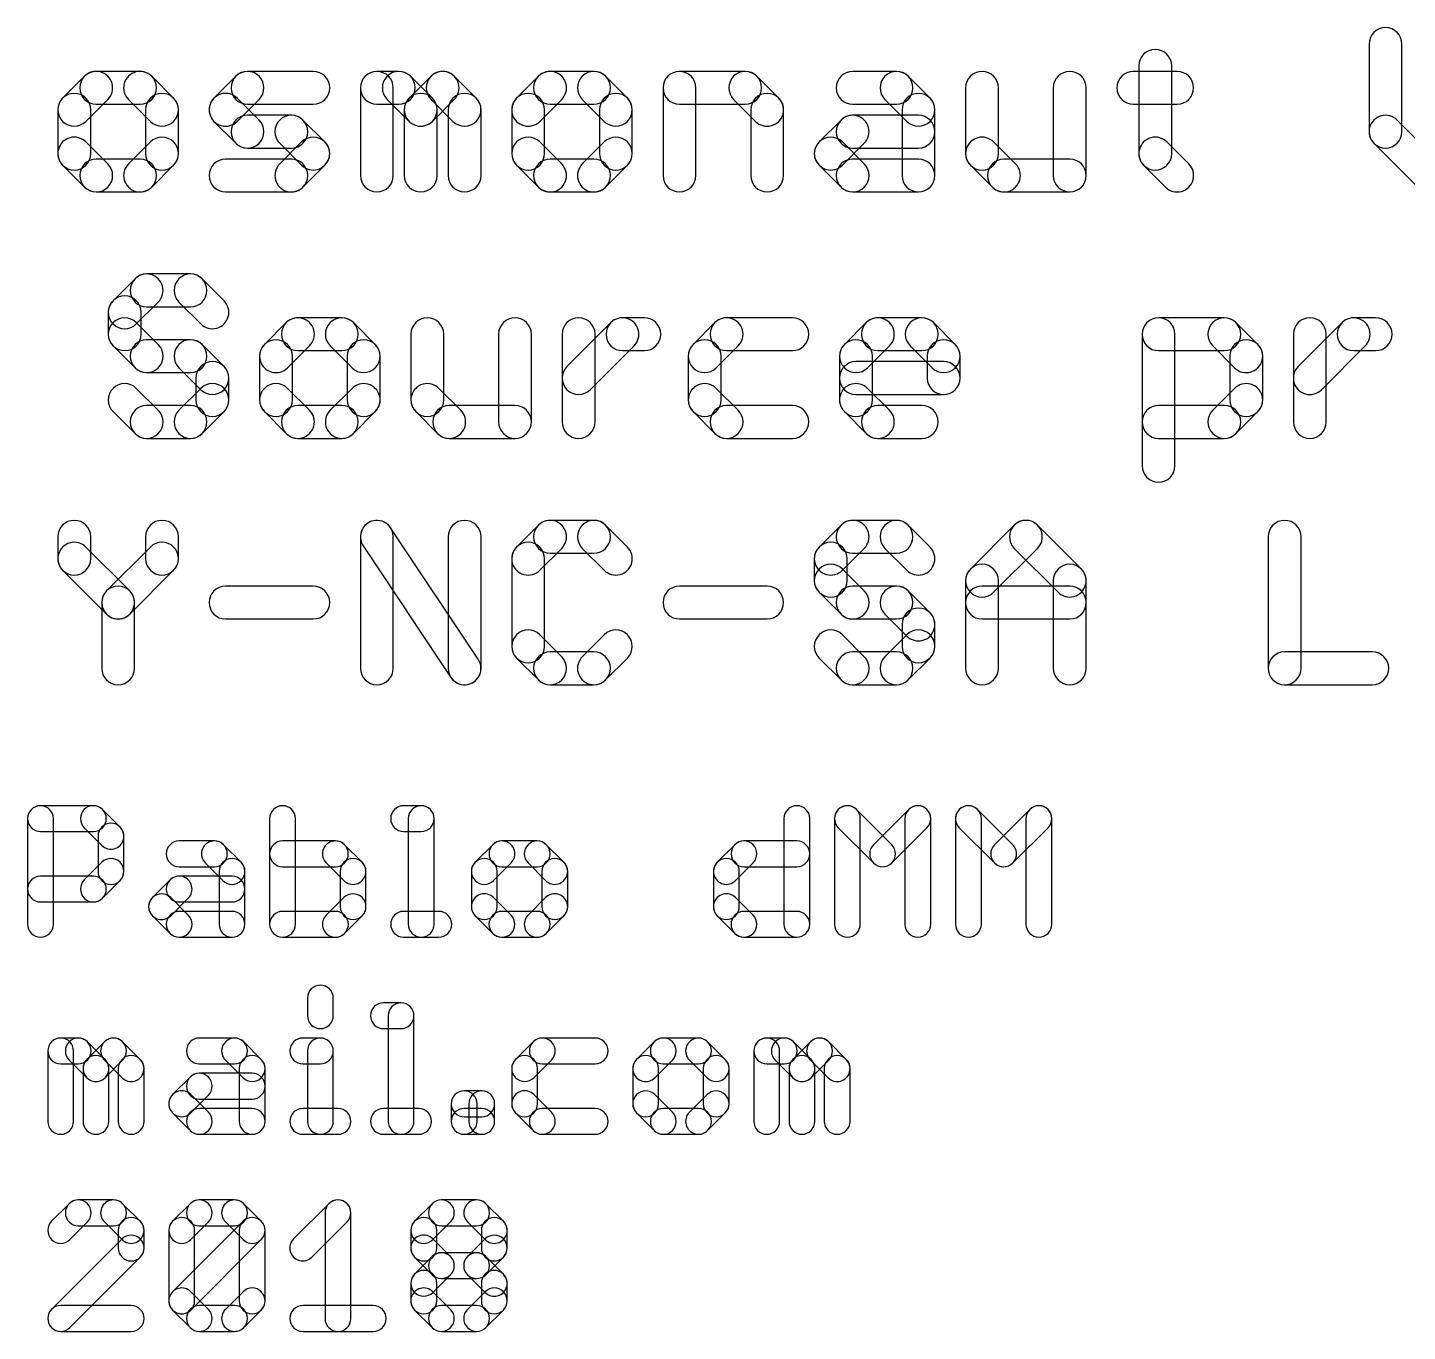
# Model space of a CAD drawing. Extents: x -3 to 225, y 0 to 143.
# Drawn here: x 188.59 to 203.52, y 38.5 to 52.61 of the extents above; entities that cross this region are included whole.
import ezdxf

# ---------------------------------------------------------------- set-up
doc = ezdxf.new("R2010")
doc.units = 0
doc.layers.add('121', color=1, linetype='CONTINUOUS')

msp = doc.modelspace()

# ---------------------------------------------------------------- linework, layer by layer
at = {"layer": '121'}
for points in [[(203.106, 52.4354), (203.106, 51.4863, 1), (203.4616, 51.4863), (203.4616, 52.4354, 1)], [(200.6146, 52.1981), (200.6146, 51.2491, 1), (200.9702, 51.2491), (200.9702, 52.1981, 1)], [(189.2066, 52.0866), (188.9694, 51.8493, 1), (189.2208, 51.5979), (189.4581, 51.8352, 1)], [(189.8069, 52.1387), (189.3324, 52.1387, 1), (189.3324, 51.7831), (189.8069, 51.7831, 1)], [(190.1699, 51.8493), (189.9326, 52.0866, 1), (189.6812, 51.8352), (189.9184, 51.5979, 1)], [(190.858, 51.5979), (191.0952, 51.8352, 1), (190.8438, 52.0866), (190.6065, 51.8493, 1)], [(190.9695, 51.7831), (191.6813, 51.7831, 1), (191.6813, 52.1387), (190.9695, 52.1387, 1)], [(192.5472, 51.0118), (192.5472, 51.9609, 1), (192.1916, 51.9609), (192.1916, 51.0118, 1)], [(192.3694, 51.7831), (192.6067, 51.7831, 1), (192.6067, 52.1387), (192.3694, 52.1387, 1)], [(192.4809, 51.8352), (192.7182, 51.5979, 1), (192.9697, 51.8493), (192.7324, 52.0866, 1)], [(192.9697, 51.5979), (193.2069, 51.8352, 1), (192.9555, 52.0866), (192.7182, 51.8493, 1)], [(192.9555, 51.8352), (193.1927, 51.5979, 1), (193.4442, 51.8493), (193.2069, 52.0866, 1)], [(194.1181, 52.0866), (193.8808, 51.8493, 1), (194.1323, 51.5979), (194.3695, 51.8352, 1)], [(194.7184, 52.1387), (194.2438, 52.1387, 1), (194.2438, 51.7831), (194.7184, 51.7831, 1)], [(195.0813, 51.8493), (194.8441, 52.0866, 1), (194.5926, 51.8352), (194.8299, 51.5979, 1)], [(195.8215, 51.0118), (195.8215, 51.9609, 1), (195.4659, 51.9609), (195.4659, 51.0118, 1)], [(195.6437, 51.7831), (196.3555, 51.7831, 1), (196.3555, 52.1387), (195.6437, 52.1387, 1)], [(196.2298, 51.8352), (196.4671, 51.5979, 1), (196.7185, 51.8493), (196.4812, 52.0866, 1)], [(197.5181, 51.7831), (197.9927, 51.7831, 1), (197.9927, 52.1387), (197.5181, 52.1387, 1)], [(197.8669, 51.8352), (198.1042, 51.5979, 1), (198.3557, 51.8493), (198.1184, 52.0866, 1)], [(198.7402, 51.9609), (198.7402, 51.2491, 1), (199.0958, 51.2491), (199.0958, 51.9609, 1)], [(200.0449, 51.0118), (200.0449, 51.9609, 1), (199.6893, 51.9609), (199.6893, 51.0118, 1)], [(200.5552, 51.7831), (201.0297, 51.7831, 1), (201.0297, 52.1387), (200.5552, 52.1387, 1)], [(188.9173, 51.7236), (188.9173, 51.2491, 1), (189.2729, 51.2491), (189.2729, 51.7236, 1)], [(190.222, 51.2491), (190.222, 51.7236, 1), (189.8664, 51.7236), (189.8664, 51.2491, 1)], [(191.0952, 51.6121), (190.858, 51.8493, 1), (190.6065, 51.5979), (190.8438, 51.3606, 1)], [(192.6661, 51.7236), (192.6661, 51.0118, 1), (193.0217, 51.0118), (193.0217, 51.7236, 1)], [(193.1407, 51.7236), (193.1407, 51.0118, 1), (193.4963, 51.0118), (193.4963, 51.7236, 1)], [(193.8288, 51.7236), (193.8288, 51.2491, 1), (194.1843, 51.2491), (194.1843, 51.7236, 1)], [(195.1334, 51.2491), (195.1334, 51.7236, 1), (194.7778, 51.7236), (194.7778, 51.2491, 1)], [(196.415, 51.7236), (196.415, 51.0118, 1), (196.7706, 51.0118), (196.7706, 51.7236, 1)], [(198.0521, 51.7236), (198.0521, 51.0118, 1), (198.4077, 51.0118), (198.4077, 51.7236, 1)], [(191.444, 51.6641), (190.9695, 51.6641, 1), (190.9695, 51.3085), (191.444, 51.3085, 1)], [(191.807, 51.3748), (191.5698, 51.6121, 1), (191.3183, 51.3606), (191.5556, 51.1233, 1)], [(197.4066, 51.1233), (197.6439, 51.3606, 1), (197.3924, 51.6121), (197.1551, 51.3748, 1)], [(197.5181, 51.3085), (198.2299, 51.3085, 1), (198.2299, 51.6641), (197.5181, 51.6641, 1)], [(203.158, 51.3606), (203.6326, 50.8861, 1), (203.884, 51.1375), (203.4095, 51.6121, 1)], [(188.9694, 51.1233), (189.2066, 50.8861, 1), (189.4581, 51.1375), (189.2208, 51.3748, 1)], [(189.9326, 50.8861), (190.1699, 51.1233, 1), (189.9184, 51.3748), (189.6812, 51.1375, 1)], [(191.5698, 50.8861), (191.807, 51.1233, 1), (191.5556, 51.3748), (191.3183, 51.1375, 1)], [(193.8808, 51.1233), (194.1181, 50.8861, 1), (194.3695, 51.1375), (194.1323, 51.3748, 1)], [(194.8441, 50.8861), (195.0813, 51.1233, 1), (194.8299, 51.3748), (194.5926, 51.1375, 1)], [(197.6439, 51.1375), (197.4066, 51.3748, 1), (197.1551, 51.1233), (197.3924, 50.8861, 1)], [(198.7923, 51.1233), (199.0296, 50.8861, 1), (199.281, 51.1375), (199.0437, 51.3748, 1)], [(200.6667, 51.1233), (200.904, 50.8861, 1), (201.1554, 51.1375), (200.9182, 51.3748, 1)], [(189.3324, 50.834), (189.8069, 50.834, 1), (189.8069, 51.1896), (189.3324, 51.1896, 1)], [(190.7322, 50.834), (191.444, 50.834, 1), (191.444, 51.1896), (190.7322, 51.1896, 1)], [(194.2438, 50.834), (194.7184, 50.834, 1), (194.7184, 51.1896), (194.2438, 51.1896, 1)], [(198.2299, 51.1896), (197.5181, 51.1896, 1), (197.5181, 50.834), (198.2299, 50.834, 1)], [(199.1553, 50.834), (199.8671, 50.834, 1), (199.8671, 51.1896), (199.1553, 51.1896, 1)], [(189.7523, 49.8941), (189.5151, 49.6569, 1), (189.7665, 49.4054), (190.0038, 49.6427, 1)], [(190.3526, 49.9462), (189.8781, 49.9462, 1), (189.8781, 49.5906), (190.3526, 49.5906, 1)], [(190.7156, 49.6569), (190.4783, 49.8941, 1), (190.2269, 49.6427), (190.4642, 49.4054, 1)], [(189.463, 49.5311), (189.463, 49.2939, 1), (189.8186, 49.2939), (189.8186, 49.5311, 1)], [(189.5151, 49.1682), (189.7523, 48.9309, 1), (190.0038, 49.1823), (189.7665, 49.4196, 1)], [(191.3895, 49.4196), (191.1522, 49.1823, 1), (191.4037, 48.9309), (191.6409, 49.1682, 1)], [(191.9898, 49.4717), (191.5152, 49.4717, 1), (191.5152, 49.1161), (191.9898, 49.1161, 1)], [(192.3528, 49.1823), (192.1155, 49.4196, 1), (191.864, 49.1682), (192.1013, 48.9309, 1)], [(192.7373, 49.2939), (192.7373, 48.5821, 1), (193.0929, 48.5821), (193.0929, 49.2939, 1)], [(194.042, 48.3448), (194.042, 49.2939, 1), (193.6864, 49.2939), (193.6864, 48.3448, 1)], [(194.678, 48.6936), (195.1525, 49.1682, 1), (194.9011, 49.4196), (194.4265, 48.9451, 1)], [(194.7301, 48.3448), (194.7301, 49.2939, 1), (194.3745, 49.2939), (194.3745, 48.3448, 1)], [(195.0268, 49.1161), (195.2641, 49.1161, 1), (195.2641, 49.4717), (195.0268, 49.4717, 1)], [(196.0281, 49.4196), (195.7908, 49.1823, 1), (196.0423, 48.9309), (196.2796, 49.1682, 1)], [(196.8656, 49.4717), (196.1538, 49.4717, 1), (196.1538, 49.1161), (196.8656, 49.1161, 1)], [(197.6794, 48.9309), (197.9167, 49.1682, 1), (197.6653, 49.4196), (197.428, 49.1823, 1)], [(197.791, 49.1161), (198.2655, 49.1161, 1), (198.2655, 49.4717), (197.791, 49.4717, 1)], [(198.1398, 49.1682), (198.3771, 48.9309, 1), (198.6285, 49.1823), (198.3913, 49.4196, 1)], [(201.0058, 47.8703), (201.0058, 49.2939, 1), (200.6502, 49.2939), (200.6502, 47.8703, 1)], [(200.828, 49.1161), (201.5398, 49.1161, 1), (201.5398, 49.4717), (200.828, 49.4717, 1)], [(201.4141, 49.1682), (201.6514, 48.9309, 1), (201.9028, 49.1823), (201.6656, 49.4196, 1)], [(202.643, 48.3448), (202.643, 49.2939, 1), (202.2874, 49.2939), (202.2874, 48.3448, 1)], [(202.5909, 48.6936), (203.0655, 49.1682, 1), (202.814, 49.4196), (202.3395, 48.9451, 1)], [(202.9397, 49.1161), (203.177, 49.1161, 1), (203.177, 49.4717), (202.9397, 49.4717, 1)], [(189.8781, 48.8788), (190.3526, 48.8788, 1), (190.3526, 49.2344), (189.8781, 49.2344, 1)], [(190.2269, 48.9309), (190.4642, 48.6936, 1), (190.7156, 48.9451), (190.4783, 49.1823, 1)], [(191.1002, 49.0566), (191.1002, 48.5821, 1), (191.4558, 48.5821), (191.4558, 49.0566, 1)], [(192.4048, 48.5821), (192.4048, 49.0566, 1), (192.0492, 49.0566), (192.0492, 48.5821, 1)], [(195.7388, 49.0566), (195.7388, 48.5821, 1), (196.0944, 48.5821), (196.0944, 49.0566, 1)], [(197.7315, 48.5821), (197.7315, 49.0566, 1), (197.3759, 49.0566), (197.3759, 48.5821, 1)], [(198.325, 49.0566), (198.325, 48.8193, 1), (198.6806, 48.8193), (198.6806, 49.0566, 1)], [(201.5993, 49.0566), (201.5993, 48.5821, 1), (201.9549, 48.5821), (201.9549, 49.0566, 1)], [(190.4121, 48.8193), (190.4121, 48.5821, 1), (190.7677, 48.5821), (190.7677, 48.8193, 1)], [(198.5028, 48.9971), (197.5537, 48.9971, 1), (197.5537, 48.6415), (198.5028, 48.6415, 1)], [(190.0038, 48.4705), (189.7665, 48.7078, 1), (189.5151, 48.4563), (189.7523, 48.2191, 1)], [(190.4642, 48.7078), (190.2269, 48.4705, 1), (190.4783, 48.2191), (190.7156, 48.4563, 1)], [(191.1522, 48.4563), (191.3895, 48.2191, 1), (191.6409, 48.4705), (191.4037, 48.7078, 1)], [(192.1155, 48.2191), (192.3528, 48.4563, 1), (192.1013, 48.7078), (191.864, 48.4705, 1)], [(192.7894, 48.4563), (193.0267, 48.2191, 1), (193.2781, 48.4705), (193.0408, 48.7078, 1)], [(195.7908, 48.4563), (196.0281, 48.2191, 1), (196.2796, 48.4705), (196.0423, 48.7078, 1)], [(197.9167, 48.4705), (197.6794, 48.7078, 1), (197.428, 48.4563), (197.6653, 48.2191, 1)], [(201.6514, 48.7078), (201.4141, 48.4705, 1), (201.6656, 48.2191), (201.9028, 48.4563, 1)], [(190.3526, 48.5226), (189.8781, 48.5226, 1), (189.8781, 48.167), (190.3526, 48.167, 1)], [(191.5152, 48.167), (191.9898, 48.167, 1), (191.9898, 48.5226), (191.5152, 48.5226, 1)], [(193.1524, 48.167), (193.8642, 48.167, 1), (193.8642, 48.5226), (193.1524, 48.5226, 1)], [(196.1538, 48.167), (196.8656, 48.167, 1), (196.8656, 48.5226), (196.1538, 48.5226, 1)], [(198.2655, 48.5226), (197.791, 48.5226, 1), (197.791, 48.167), (198.2655, 48.167, 1)], [(201.5398, 48.5226), (200.828, 48.5226, 1), (200.828, 48.167), (201.5398, 48.167, 1)], [(188.9173, 47.1014), (188.9173, 46.8641, 1), (189.2729, 46.8641), (189.2729, 47.1014, 1)], [(190.222, 46.8641), (190.222, 47.1014, 1), (189.8664, 47.1014), (189.8664, 46.8641, 1)], [(192.5472, 45.6778), (192.5472, 47.1014, 1), (192.1916, 47.1014), (192.1916, 45.6778, 1)], [(192.2215, 47.0028), (193.1705, 45.5792, 1), (193.4664, 45.7764), (192.5173, 47.2, 1)], [(193.4963, 45.6778), (193.4963, 47.1014, 1), (193.1407, 47.1014), (193.1407, 45.6778, 1)], [(194.1181, 47.2271), (193.8808, 46.9899, 1), (194.1323, 46.7384), (194.3695, 46.9757, 1)], [(194.7184, 47.2792), (194.2438, 47.2792, 1), (194.2438, 46.9236), (194.7184, 46.9236, 1)], [(195.0813, 46.9899), (194.8441, 47.2271, 1), (194.5926, 46.9757), (194.8299, 46.7384, 1)], [(197.3924, 47.2271), (197.1551, 46.9899, 1), (197.4066, 46.7384), (197.6439, 46.9757, 1)], [(197.9927, 47.2792), (197.5181, 47.2792, 1), (197.5181, 46.9236), (197.9927, 46.9236, 1)], [(198.3557, 46.9899), (198.1184, 47.2271, 1), (197.8669, 46.9757), (198.1042, 46.7384, 1)], [(199.0437, 46.5012), (199.5183, 46.9757, 1), (199.2668, 47.2271), (198.7923, 46.7526, 1)], [(199.2668, 46.9757), (199.7414, 46.5012, 1), (199.9928, 46.7526), (199.5183, 47.2271, 1)], [(202.0145, 47.1014), (202.0145, 45.6778, 1), (202.3701, 45.6778), (202.3701, 47.1014, 1)], [(188.9694, 46.7384), (189.4439, 46.2639, 1), (189.6953, 46.5153), (189.2208, 46.9899, 1)], [(189.6953, 46.2639), (190.1699, 46.7384, 1), (189.9184, 46.9899), (189.4439, 46.5153, 1)], [(193.8288, 46.8641), (193.8288, 45.9151, 1), (194.1843, 45.9151), (194.1843, 46.8641, 1)], [(197.1031, 46.8641), (197.1031, 46.6269, 1), (197.4587, 46.6269), (197.4587, 46.8641, 1)], [(197.1551, 46.5012), (197.3924, 46.2639, 1), (197.6439, 46.5153), (197.4066, 46.7526, 1)], [(199.0958, 45.6778), (199.0958, 46.6269, 1), (198.7402, 46.6269), (198.7402, 45.6778, 1)], [(199.6893, 46.6269), (199.6893, 45.6778, 1), (200.0449, 45.6778), (200.0449, 46.6269, 1)], [(189.3918, 46.3896), (189.3918, 45.6778, 1), (189.7474, 45.6778), (189.7474, 46.3896, 1)], [(190.7322, 46.2118), (191.6813, 46.2118, 1), (191.6813, 46.5674), (190.7322, 46.5674, 1)], [(195.6437, 46.2118), (196.5928, 46.2118, 1), (196.5928, 46.5674), (195.6437, 46.5674, 1)], [(197.5181, 46.2118), (197.9927, 46.2118, 1), (197.9927, 46.5674), (197.5181, 46.5674, 1)], [(197.8669, 46.2639), (198.1042, 46.0266, 1), (198.3557, 46.2781), (198.1184, 46.5153, 1)], [(198.918, 46.2118), (199.8671, 46.2118, 1), (199.8671, 46.5674), (198.918, 46.5674, 1)], [(198.0521, 46.1523), (198.0521, 45.9151, 1), (198.4077, 45.9151), (198.4077, 46.1523, 1)], [(193.8808, 45.7893), (194.1181, 45.5521, 1), (194.3695, 45.8035), (194.1323, 46.0408, 1)], [(194.8441, 45.5521), (195.0813, 45.7893, 1), (194.8299, 46.0408), (194.5926, 45.8035, 1)], [(197.6439, 45.8035), (197.4066, 46.0408, 1), (197.1551, 45.7893), (197.3924, 45.5521, 1)], [(198.1042, 46.0408), (197.8669, 45.8035, 1), (198.1184, 45.5521), (198.3557, 45.7893, 1)], [(194.2438, 45.5), (194.7184, 45.5, 1), (194.7184, 45.8556), (194.2438, 45.8556, 1)], [(197.9927, 45.8556), (197.5181, 45.8556, 1), (197.5181, 45.5), (197.9927, 45.5, 1)], [(202.1923, 45.5), (203.1414, 45.5, 1), (203.1414, 45.8556), (202.1923, 45.8556, 1)], [(188.8693, 42.9069), (188.8693, 44.0509, 1), (188.5899, 44.0509), (188.5899, 42.9069, 1)], [(188.7296, 43.9112), (189.3015, 43.9112, 1), (189.3015, 44.1906), (188.7296, 44.1906, 1)], [(189.2028, 43.9521), (189.3934, 43.7614, 1), (189.591, 43.959), (189.4003, 44.1497, 1)], [(191.2093, 44.0509), (191.2093, 42.9069, 1), (191.4887, 42.9069), (191.4887, 44.0509, 1)], [(192.6587, 43.9112), (192.8494, 43.9112, 1), (192.8494, 44.1906), (192.6587, 44.1906, 1)], [(192.7097, 44.0509), (192.7097, 42.9069, 1), (192.9891, 42.9069), (192.9891, 44.0509, 1)], [(196.7743, 44.0509), (196.7743, 42.9069, 1), (197.0537, 42.9069), (197.0537, 44.0509, 1)], [(197.6008, 42.9069), (197.6008, 44.0509, 1), (197.3213, 44.0509), (197.3213, 42.9069, 1)], [(197.3623, 43.9521), (197.7436, 43.5708, 1), (197.9412, 43.7683), (197.5598, 44.1497, 1)], [(197.9412, 43.5708), (198.3225, 43.9521, 1), (198.1249, 44.1497), (197.7436, 43.7683, 1)], [(198.084, 44.0509), (198.084, 42.9069, 1), (198.3634, 42.9069), (198.3634, 44.0509, 1)], [(198.9105, 42.9069), (198.9105, 44.0509, 1), (198.6311, 44.0509), (198.6311, 42.9069, 1)], [(198.672, 43.9521), (199.0533, 43.5708, 1), (199.2509, 43.7683), (198.8696, 44.1497, 1)], [(199.2509, 43.5708), (199.6322, 43.9521, 1), (199.4346, 44.1497), (199.0533, 43.7683, 1)], [(199.3937, 44.0509), (199.3937, 42.9069, 1), (199.6731, 42.9069), (199.6731, 44.0509, 1)], [(189.3525, 43.8602), (189.3525, 43.4789, 1), (189.6319, 43.4789), (189.6319, 43.8602, 1)], [(190.2299, 43.5299), (190.6113, 43.5299, 1), (190.6113, 43.8092), (190.2299, 43.8092, 1)], [(190.5125, 43.5708), (190.7031, 43.3801, 1), (190.9007, 43.5777), (190.71, 43.7683, 1)], [(191.921, 43.8092), (191.349, 43.8092, 1), (191.349, 43.5299), (191.921, 43.5299, 1)], [(192.2104, 43.5777), (192.0198, 43.7683, 1), (191.8222, 43.5708), (192.0129, 43.3801, 1)], [(193.6238, 43.7683), (193.4331, 43.5777, 1), (193.6307, 43.3801), (193.8213, 43.5708, 1)], [(194.1039, 43.8092), (193.7225, 43.8092, 1), (193.7225, 43.5299), (194.1039, 43.5299, 1)], [(194.3933, 43.5777), (194.2026, 43.7683, 1), (194.0051, 43.5708), (194.1957, 43.3801, 1)], [(196.2501, 43.3801), (196.4408, 43.5708, 1), (196.2432, 43.7683), (196.0525, 43.5777, 1)], [(196.342, 43.5299), (196.914, 43.5299, 1), (196.914, 43.8092), (196.342, 43.8092, 1)], [(189.3934, 43.5777), (189.2028, 43.387, 1), (189.4003, 43.1894), (189.591, 43.3801, 1)], [(190.6622, 43.4789), (190.6622, 42.9069, 1), (190.9416, 42.9069), (190.9416, 43.4789, 1)], [(192.2514, 43.0976), (192.2514, 43.4789, 1), (191.9719, 43.4789), (191.9719, 43.0976, 1)], [(193.3922, 43.4789), (193.3922, 43.0976, 1), (193.6716, 43.0976), (193.6716, 43.4789, 1)], [(194.4342, 43.0976), (194.4342, 43.4789, 1), (194.1548, 43.4789), (194.1548, 43.0976, 1)], [(196.291, 43.0976), (196.291, 43.4789, 1), (196.0116, 43.4789), (196.0116, 43.0976, 1)], [(189.3015, 43.4279), (188.7296, 43.4279, 1), (188.7296, 43.1485), (189.3015, 43.1485, 1)], [(190.1381, 42.9988), (190.3287, 43.1894, 1), (190.1312, 43.387), (189.9405, 43.1963, 1)], [(190.2299, 43.1485), (190.8019, 43.1485, 1), (190.8019, 43.4279), (190.2299, 43.4279, 1)], [(190.3287, 43.0057), (190.1381, 43.1963, 1), (189.9405, 42.9988), (190.1312, 42.8081, 1)], [(192.0198, 42.8081), (192.2104, 42.9988, 1), (192.0129, 43.1963), (191.8222, 43.0057, 1)], [(193.4331, 42.9988), (193.6238, 42.8081, 1), (193.8213, 43.0057), (193.6307, 43.1963, 1)], [(194.2026, 42.8081), (194.3933, 42.9988, 1), (194.1957, 43.1963), (194.0051, 43.0057, 1)], [(196.4408, 43.0057), (196.2501, 43.1963, 1), (196.0525, 42.9988), (196.2432, 42.8081, 1)], [(190.8019, 43.0466), (190.2299, 43.0466, 1), (190.2299, 42.7672), (190.8019, 42.7672, 1)], [(191.349, 42.7672), (191.921, 42.7672, 1), (191.921, 43.0466), (191.349, 43.0466, 1)], [(192.6587, 42.7672), (193.0401, 42.7672, 1), (193.0401, 43.0466), (192.6587, 43.0466, 1)], [(193.7225, 42.7672), (194.1039, 42.7672, 1), (194.1039, 43.0466), (193.7225, 43.0466, 1)], [(196.914, 43.0466), (196.342, 43.0466, 1), (196.342, 42.7672), (196.914, 42.7672, 1)], [(191.6183, 42.1079), (191.6183, 41.9173, 1), (191.8977, 41.9173), (191.8977, 42.1079, 1)], [(192.4404, 41.7776), (192.6311, 41.7776, 1), (192.6311, 42.057), (192.4404, 42.057, 1)], [(192.4914, 41.9173), (192.4914, 40.7733, 1), (192.7708, 40.7733), (192.7708, 41.9173, 1)], [(189.0875, 40.7733), (189.0875, 41.5359, 1), (188.8081, 41.5359), (188.8081, 40.7733, 1)], [(188.9478, 41.3963), (189.1385, 41.3963, 1), (189.1385, 41.6756), (188.9478, 41.6756, 1)], [(189.0397, 41.4372), (189.2304, 41.2465, 1), (189.4279, 41.4441), (189.2373, 41.6347, 1)], [(189.4279, 41.2465), (189.6186, 41.4372, 1), (189.421, 41.6347), (189.2304, 41.4441, 1)], [(189.421, 41.4372), (189.6117, 41.2465, 1), (189.8093, 41.4441), (189.6186, 41.6347, 1)], [(190.4482, 41.3963), (190.8296, 41.3963, 1), (190.8296, 41.6756), (190.4482, 41.6756, 1)], [(190.7308, 41.4372), (190.9214, 41.2465, 1), (191.119, 41.4441), (190.9283, 41.6347, 1)], [(191.5673, 41.3963), (191.758, 41.3963, 1), (191.758, 41.6756), (191.5673, 41.6756, 1)], [(191.6183, 41.5359), (191.6183, 40.7733, 1), (191.8977, 40.7733), (191.8977, 41.5359, 1)], [(194.0603, 41.6347), (193.8697, 41.4441, 1), (194.0672, 41.2465), (194.2579, 41.4372, 1)], [(194.7311, 41.6756), (194.1591, 41.6756, 1), (194.1591, 41.3963), (194.7311, 41.3963, 1)], [(195.3701, 41.6347), (195.1794, 41.4441, 1), (195.377, 41.2465), (195.5676, 41.4372, 1)], [(195.8502, 41.6756), (195.4688, 41.6756, 1), (195.4688, 41.3963), (195.8502, 41.3963, 1)], [(196.1396, 41.4441), (195.9489, 41.6347, 1), (195.7514, 41.4372), (195.942, 41.2465, 1)], [(196.7276, 40.7733), (196.7276, 41.5359, 1), (196.4482, 41.5359), (196.4482, 40.7733, 1)], [(196.5879, 41.3963), (196.7786, 41.3963, 1), (196.7786, 41.6756), (196.5879, 41.6756, 1)], [(196.6798, 41.4372), (196.8704, 41.2465, 1), (197.068, 41.4441), (196.8773, 41.6347, 1)], [(197.068, 41.2465), (197.2587, 41.4372, 1), (197.0611, 41.6347), (196.8704, 41.4441, 1)], [(197.0611, 41.4372), (197.2518, 41.2465, 1), (197.4493, 41.4441), (197.2587, 41.6347, 1)], [(189.1895, 41.3453), (189.1895, 40.7733, 1), (189.4689, 40.7733), (189.4689, 41.3453, 1)], [(189.5708, 41.3453), (189.5708, 40.7733, 1), (189.8502, 40.7733), (189.8502, 41.3453, 1)], [(190.8805, 41.3453), (190.8805, 40.7733, 1), (191.1599, 40.7733), (191.1599, 41.3453, 1)], [(193.8288, 41.3453), (193.8288, 40.964, 1), (194.1082, 40.964), (194.1082, 41.3453, 1)], [(195.1385, 41.3453), (195.1385, 40.964, 1), (195.4179, 40.964), (195.4179, 41.3453, 1)], [(196.1805, 40.964), (196.1805, 41.3453, 1), (195.9011, 41.3453), (195.9011, 40.964, 1)], [(196.8295, 41.3453), (196.8295, 40.7733, 1), (197.1089, 40.7733), (197.1089, 41.3453, 1)], [(197.2108, 41.3453), (197.2108, 40.7733, 1), (197.4903, 40.7733), (197.4903, 41.3453, 1)], [(190.3563, 40.8652), (190.547, 41.0558, 1), (190.3494, 41.2534), (190.1588, 41.0627, 1)], [(190.4482, 41.0149), (191.0202, 41.0149, 1), (191.0202, 41.2943), (190.4482, 41.2943, 1)], [(190.547, 40.8721), (190.3563, 41.0627, 1), (190.1588, 40.8652), (190.3494, 40.6745, 1)], [(193.4533, 40.7733), (193.4533, 40.964, 1), (193.1739, 40.964), (193.1739, 40.7733, 1)], [(193.3136, 40.8243), (193.5043, 40.8243, 1), (193.5043, 41.1037), (193.3136, 41.1037, 1)], [(193.3646, 40.964), (193.3646, 40.7733, 1), (193.644, 40.7733), (193.644, 40.964, 1)], [(193.8697, 40.8652), (194.0603, 40.6745, 1), (194.2579, 40.8721), (194.0672, 41.0627, 1)], [(195.1794, 40.8652), (195.3701, 40.6745, 1), (195.5676, 40.8721), (195.377, 41.0627, 1)], [(195.9489, 40.6745), (196.1396, 40.8652, 1), (195.942, 41.0627), (195.7514, 40.8721, 1)], [(191.0202, 40.913), (190.4482, 40.913, 1), (190.4482, 40.6336), (191.0202, 40.6336, 1)], [(191.5673, 40.6336), (191.9486, 40.6336, 1), (191.9486, 40.913), (191.5673, 40.913, 1)], [(192.4404, 40.6336), (192.8218, 40.6336, 1), (192.8218, 40.913), (192.4404, 40.913, 1)], [(193.5043, 40.913), (193.3136, 40.913, 1), (193.3136, 40.6336), (193.5043, 40.6336, 1)], [(194.1591, 40.6336), (194.7311, 40.6336, 1), (194.7311, 40.913), (194.1591, 40.913, 1)], [(195.4688, 40.6336), (195.8502, 40.6336, 1), (195.8502, 40.913), (195.4688, 40.913, 1)], [(189.0397, 39.8825), (188.8491, 39.6918, 1), (189.0466, 39.4942), (189.2373, 39.6849, 1)], [(189.5198, 39.9234), (189.1385, 39.9234, 1), (189.1385, 39.644), (189.5198, 39.644, 1)], [(189.8093, 39.6918), (189.6186, 39.8825, 1), (189.421, 39.6849), (189.6117, 39.4942, 1)], [(190.3563, 39.4942), (190.547, 39.6849, 1), (190.3494, 39.8825), (190.1588, 39.6918, 1)], [(190.4482, 39.644), (190.8296, 39.644, 1), (190.8296, 39.9234), (190.4482, 39.9234, 1)], [(190.7308, 39.6849), (190.9214, 39.4942, 1), (191.119, 39.6918), (190.9283, 39.8825, 1)], [(191.6661, 39.3036), (192.0474, 39.6849, 1), (191.8498, 39.8825), (191.4685, 39.5011, 1)], [(191.8089, 39.7837), (191.8089, 38.6397, 1), (192.0883, 38.6397), (192.0883, 39.7837, 1)], [(192.9758, 39.4942), (193.1665, 39.6849, 1), (192.9689, 39.8825), (192.7782, 39.6918, 1)], [(193.0677, 39.644), (193.449, 39.644, 1), (193.449, 39.9234), (193.0677, 39.9234, 1)], [(193.3502, 39.6849), (193.5409, 39.4942, 1), (193.7384, 39.6918), (193.5478, 39.8825, 1)], [(189.8502, 39.4023), (189.8502, 39.593, 1), (189.5708, 39.593), (189.5708, 39.4023, 1)], [(190.3973, 38.8304), (190.3973, 39.593, 1), (190.1179, 39.593), (190.1179, 38.8304, 1)], [(190.3563, 38.7316), (191.119, 39.4942, 1), (190.9214, 39.6918), (190.1588, 38.9291, 1)], [(190.8805, 39.593), (190.8805, 38.8304, 1), (191.1599, 38.8304), (191.1599, 39.593, 1)], [(193.0167, 39.4023), (193.0167, 39.593, 1), (192.7373, 39.593), (192.7373, 39.4023, 1)], [(193.5, 39.593), (193.5, 39.4023, 1), (193.7794, 39.4023), (193.7794, 39.593, 1)], [(189.0466, 38.5409), (189.8093, 39.3036, 1), (189.6117, 39.5011), (188.8491, 38.7385, 1)], [(193.1665, 39.3105), (192.9758, 39.5011, 1), (192.7782, 39.3036), (192.9689, 39.1129, 1)], [(193.5409, 39.5011), (193.3502, 39.3105, 1), (193.5478, 39.1129), (193.7384, 39.3036, 1)], [(192.9758, 38.9222), (193.1665, 39.1129, 1), (192.9689, 39.3105), (192.7782, 39.1198, 1)], [(193.0677, 39.072), (193.449, 39.072, 1), (193.449, 39.3514), (193.0677, 39.3514, 1)], [(193.3502, 39.1129), (193.5409, 38.9222, 1), (193.7384, 39.1198), (193.5478, 39.3105, 1)], [(193.0167, 38.8304), (193.0167, 39.021, 1), (192.7373, 39.021), (192.7373, 38.8304, 1)], [(193.5, 39.021), (193.5, 38.8304, 1), (193.7794, 38.8304), (193.7794, 39.021, 1)], [(190.547, 38.7385), (190.3563, 38.9291, 1), (190.1588, 38.7316), (190.3494, 38.5409, 1)], [(190.9214, 38.9291), (190.7308, 38.7385, 1), (190.9283, 38.5409), (191.119, 38.7316, 1)], [(193.1665, 38.7385), (192.9758, 38.9291, 1), (192.7782, 38.7316), (192.9689, 38.5409, 1)], [(193.5409, 38.9291), (193.3502, 38.7385, 1), (193.5478, 38.5409), (193.7384, 38.7316, 1)], [(189.7105, 38.7794), (188.9478, 38.7794, 1), (188.9478, 38.5), (189.7105, 38.5, 1)], [(190.8296, 38.7794), (190.4482, 38.7794, 1), (190.4482, 38.5), (190.8296, 38.5, 1)], [(191.5673, 38.5), (192.3299, 38.5, 1), (192.3299, 38.7794), (191.5673, 38.7794, 1)], [(193.449, 38.7794), (193.0677, 38.7794, 1), (193.0677, 38.5), (193.449, 38.5, 1)]]:
    msp.add_lwpolyline(points, format="xyb", close=True, dxfattribs=at)

doc.saveas('drawing.dxf')
